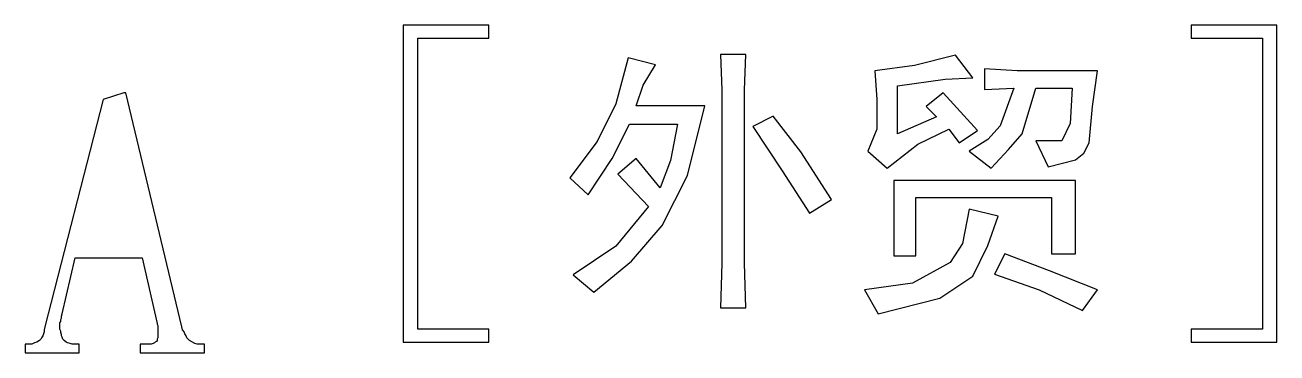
# Model space of a CAD drawing. Extents: x -171 to 209, y -140 to 140.
# Drawn here: x -53.89 to -35.62, y -115.05 to -110.26 of the extents above; entities that cross this region are included whole.
import ezdxf

# ---------------------------------------------------------------- set-up
doc = ezdxf.new("R2010")
doc.units = 0
doc.header["$MEASUREMENT"] = 0
doc.layers.get('0').update_dxf_attribs({"linetype": 'CONTINUOUS'})

msp = doc.modelspace()

# ---------------------------------------------------------------- linework, layer by layer
for points in [[(-47.12, -110.45), (-47.12, -110.26), (-47.12, -110.26), (-48.37, -110.26), (-48.37, -110.26), (-48.37, -114.89), (-48.37, -114.89), (-47.12, -114.89), (-47.12, -114.89), (-47.12, -114.7), (-47.12, -114.7), (-48.16, -114.7), (-48.16, -114.7), (-48.16, -110.45), (-48.16, -110.45), (-47.12, -110.45)], [(-36.87, -114.89), (-35.62, -114.89), (-35.62, -114.89), (-35.62, -110.26), (-35.62, -110.26), (-36.87, -110.26), (-36.87, -110.26), (-36.87, -110.45), (-36.87, -110.45), (-35.83, -110.45), (-35.83, -110.45), (-35.83, -114.7), (-35.83, -114.7), (-36.87, -114.7), (-36.87, -114.7), (-36.87, -114.89)], [(-43.72, -113.74), (-43.74, -114.39), (-43.74, -114.39), (-43.37, -114.39), (-43.37, -114.39), (-43.39, -113.74), (-43.39, -113.74), (-43.39, -111.21), (-43.39, -111.21), (-43.37, -110.69), (-43.37, -110.69), (-43.74, -110.69), (-43.74, -110.69), (-43.72, -111.21), (-43.72, -111.21), (-43.72, -113.74)], [(-41.46, -111.78), (-41.59, -112.1), (-41.59, -112.1), (-41.31, -112.35), (-41.31, -112.35), (-40.86, -112), (-40.86, -112), (-40.41, -111.78), (-40.41, -111.78), (-40.26, -111.98), (-40.26, -111.98), (-39.99, -111.8), (-39.99, -111.8), (-40.49, -111.25), (-40.49, -111.25), (-40.74, -111.45), (-40.74, -111.45), (-40.59, -111.6), (-40.59, -111.6), (-41.16, -111.85), (-41.16, -111.85), (-41.16, -111.15), (-41.16, -111.15), (-40.46, -111.05), (-40.46, -111.05), (-40.06, -111.03), (-40.06, -111.03), (-40.31, -110.7), (-40.31, -110.7), (-40.91, -110.85), (-40.91, -110.85), (-41.49, -110.93), (-41.49, -110.93), (-41.46, -111.35), (-41.46, -111.35), (-41.46, -111.78)], [(-45.27, -113.49), (-45.89, -113.91), (-45.89, -113.91), (-45.59, -114.16), (-45.59, -114.16), (-45.04, -113.71), (-45.04, -113.71), (-44.59, -113.19), (-44.59, -113.19), (-44.22, -112.46), (-44.22, -112.46), (-43.97, -111.44), (-43.97, -111.44), (-44.97, -111.44), (-44.97, -111.44), (-44.87, -111.14), (-44.87, -111.14), (-44.69, -110.84), (-44.69, -110.84), (-45.09, -110.74), (-45.09, -110.74), (-45.27, -111.41), (-45.27, -111.41), (-45.54, -111.96), (-45.54, -111.96), (-45.94, -112.49), (-45.94, -112.49), (-45.67, -112.74), (-45.67, -112.74), (-45.32, -112.21), (-45.32, -112.21), (-45.07, -111.71), (-45.07, -111.71), (-44.37, -111.71), (-44.37, -111.71), (-44.47, -112.24), (-44.47, -112.24), (-44.62, -112.64), (-44.62, -112.64), (-44.97, -112.21), (-44.97, -112.21), (-45.24, -112.44), (-45.24, -112.44), (-44.79, -112.91), (-44.79, -112.91), (-45.27, -113.49)], [(-39.14, -111.95), (-38.96, -112.33), (-38.96, -112.33), (-38.56, -112.23), (-38.56, -112.23), (-38.44, -112.13), (-38.44, -112.13), (-38.36, -111.98), (-38.36, -111.98), (-38.31, -111.45), (-38.31, -111.45), (-38.24, -110.93), (-38.24, -110.93), (-39.41, -110.93), (-39.41, -110.93), (-39.89, -110.9), (-39.89, -110.9), (-39.89, -111.2), (-39.89, -111.2), (-39.46, -111.18), (-39.46, -111.18), (-39.66, -111.73), (-39.66, -111.73), (-39.84, -111.93), (-39.84, -111.93), (-40.11, -112.1), (-40.11, -112.1), (-39.79, -112.35), (-39.79, -112.35), (-39.54, -112.08), (-39.54, -112.08), (-39.34, -111.85), (-39.34, -111.85), (-39.14, -111.18), (-39.14, -111.18), (-38.61, -111.18), (-38.61, -111.18), (-38.64, -111.7), (-38.64, -111.7), (-38.76, -111.95), (-38.76, -111.95), (-39.14, -111.95)], [(-52.42, -111.25), (-52.45, -111.25), (-52.45, -111.25), (-52.75, -111.35), (-52.75, -111.35), (-53.6, -114.67), (-53.6, -114.67), (-53.61, -114.71), (-53.61, -114.71), (-53.61, -114.74), (-53.61, -114.74), (-53.63, -114.8), (-53.63, -114.8), (-53.65, -114.83), (-53.65, -114.83), (-53.66, -114.85), (-53.66, -114.85), (-53.68, -114.87), (-53.68, -114.87), (-53.72, -114.89), (-53.72, -114.89), (-53.75, -114.9), (-53.75, -114.9), (-53.79, -114.92), (-53.79, -114.92), (-53.89, -114.92), (-53.89, -114.92), (-53.89, -115.05), (-53.89, -115.05), (-53.1, -115.05), (-53.1, -115.05), (-53.1, -114.92), (-53.1, -114.92), (-53.2, -114.92), (-53.2, -114.92), (-53.23, -114.91), (-53.23, -114.91), (-53.27, -114.9), (-53.27, -114.9), (-53.29, -114.89), (-53.29, -114.89), (-53.32, -114.87), (-53.32, -114.87), (-53.34, -114.85), (-53.34, -114.85), (-53.35, -114.82), (-53.35, -114.82), (-53.36, -114.8), (-53.36, -114.8), (-53.36, -114.78), (-53.36, -114.78), (-53.37, -114.75), (-53.37, -114.75), (-53.37, -114.73), (-53.37, -114.73), (-53.38, -114.7), (-53.38, -114.7), (-53.38, -114.61), (-53.38, -114.61), (-53.37, -114.59), (-53.37, -114.59), (-53.37, -114.56), (-53.37, -114.56), (-53.36, -114.54), (-53.36, -114.54), (-53.36, -114.51), (-53.36, -114.51), (-53.35, -114.48), (-53.35, -114.48), (-53.16, -113.66), (-53.16, -113.66), (-52.18, -113.66), (-52.18, -113.66), (-51.96, -114.62), (-51.96, -114.62), (-51.96, -114.63), (-51.96, -114.63), (-51.95, -114.65), (-51.95, -114.65), (-51.95, -114.83), (-51.95, -114.83), (-51.96, -114.85), (-51.96, -114.85), (-51.96, -114.87), (-51.96, -114.87), (-51.97, -114.88), (-51.97, -114.88), (-51.99, -114.89), (-51.99, -114.89), (-52, -114.9), (-52, -114.9), (-52.02, -114.91), (-52.02, -114.91), (-52.05, -114.92), (-52.05, -114.92), (-52.21, -114.92), (-52.21, -114.92), (-52.21, -115.05), (-52.21, -115.05), (-51.27, -115.05), (-51.27, -115.05), (-51.27, -114.92), (-51.27, -114.92), (-51.38, -114.92), (-51.38, -114.92), (-51.41, -114.91), (-51.41, -114.91), (-51.49, -114.87), (-51.49, -114.87), (-51.53, -114.83), (-51.53, -114.83), (-51.54, -114.8), (-51.54, -114.8), (-51.56, -114.77), (-51.56, -114.77), (-51.57, -114.74), (-51.57, -114.74), (-51.59, -114.71), (-51.59, -114.71), (-51.6, -114.67), (-51.6, -114.67), (-52.42, -111.25)], [(-42.97, -111.59), (-43.27, -111.74), (-43.27, -111.74), (-42.84, -112.39), (-42.84, -112.39), (-42.44, -113.01), (-42.44, -113.01), (-42.12, -112.81), (-42.12, -112.81), (-42.57, -112.11), (-42.57, -112.11), (-42.97, -111.59)], [(-41.21, -113.63), (-40.89, -113.63), (-40.89, -113.63), (-40.89, -112.78), (-40.89, -112.78), (-38.91, -112.78), (-38.91, -112.78), (-38.91, -113.6), (-38.91, -113.6), (-38.56, -113.6), (-38.56, -113.6), (-38.56, -112.53), (-38.56, -112.53), (-41.21, -112.53), (-41.21, -112.53), (-41.21, -113.63)], [(-41.64, -114.13), (-41.44, -114.48), (-41.44, -114.48), (-40.54, -114.25), (-40.54, -114.25), (-40.06, -113.93), (-40.06, -113.93), (-39.84, -113.48), (-39.84, -113.48), (-39.69, -113.05), (-39.69, -113.05), (-40.11, -112.95), (-40.11, -112.95), (-40.21, -113.45), (-40.21, -113.45), (-40.39, -113.73), (-40.39, -113.73), (-40.94, -114.03), (-40.94, -114.03), (-41.64, -114.13)], [(-39.09, -114.13), (-38.46, -114.43), (-38.46, -114.43), (-38.24, -114.13), (-38.24, -114.13), (-38.94, -113.85), (-38.94, -113.85), (-39.59, -113.6), (-39.59, -113.6), (-39.74, -113.9), (-39.74, -113.9), (-39.09, -114.13)]]:
    msp.add_lwpolyline(points)

doc.saveas('drawing.dxf')
